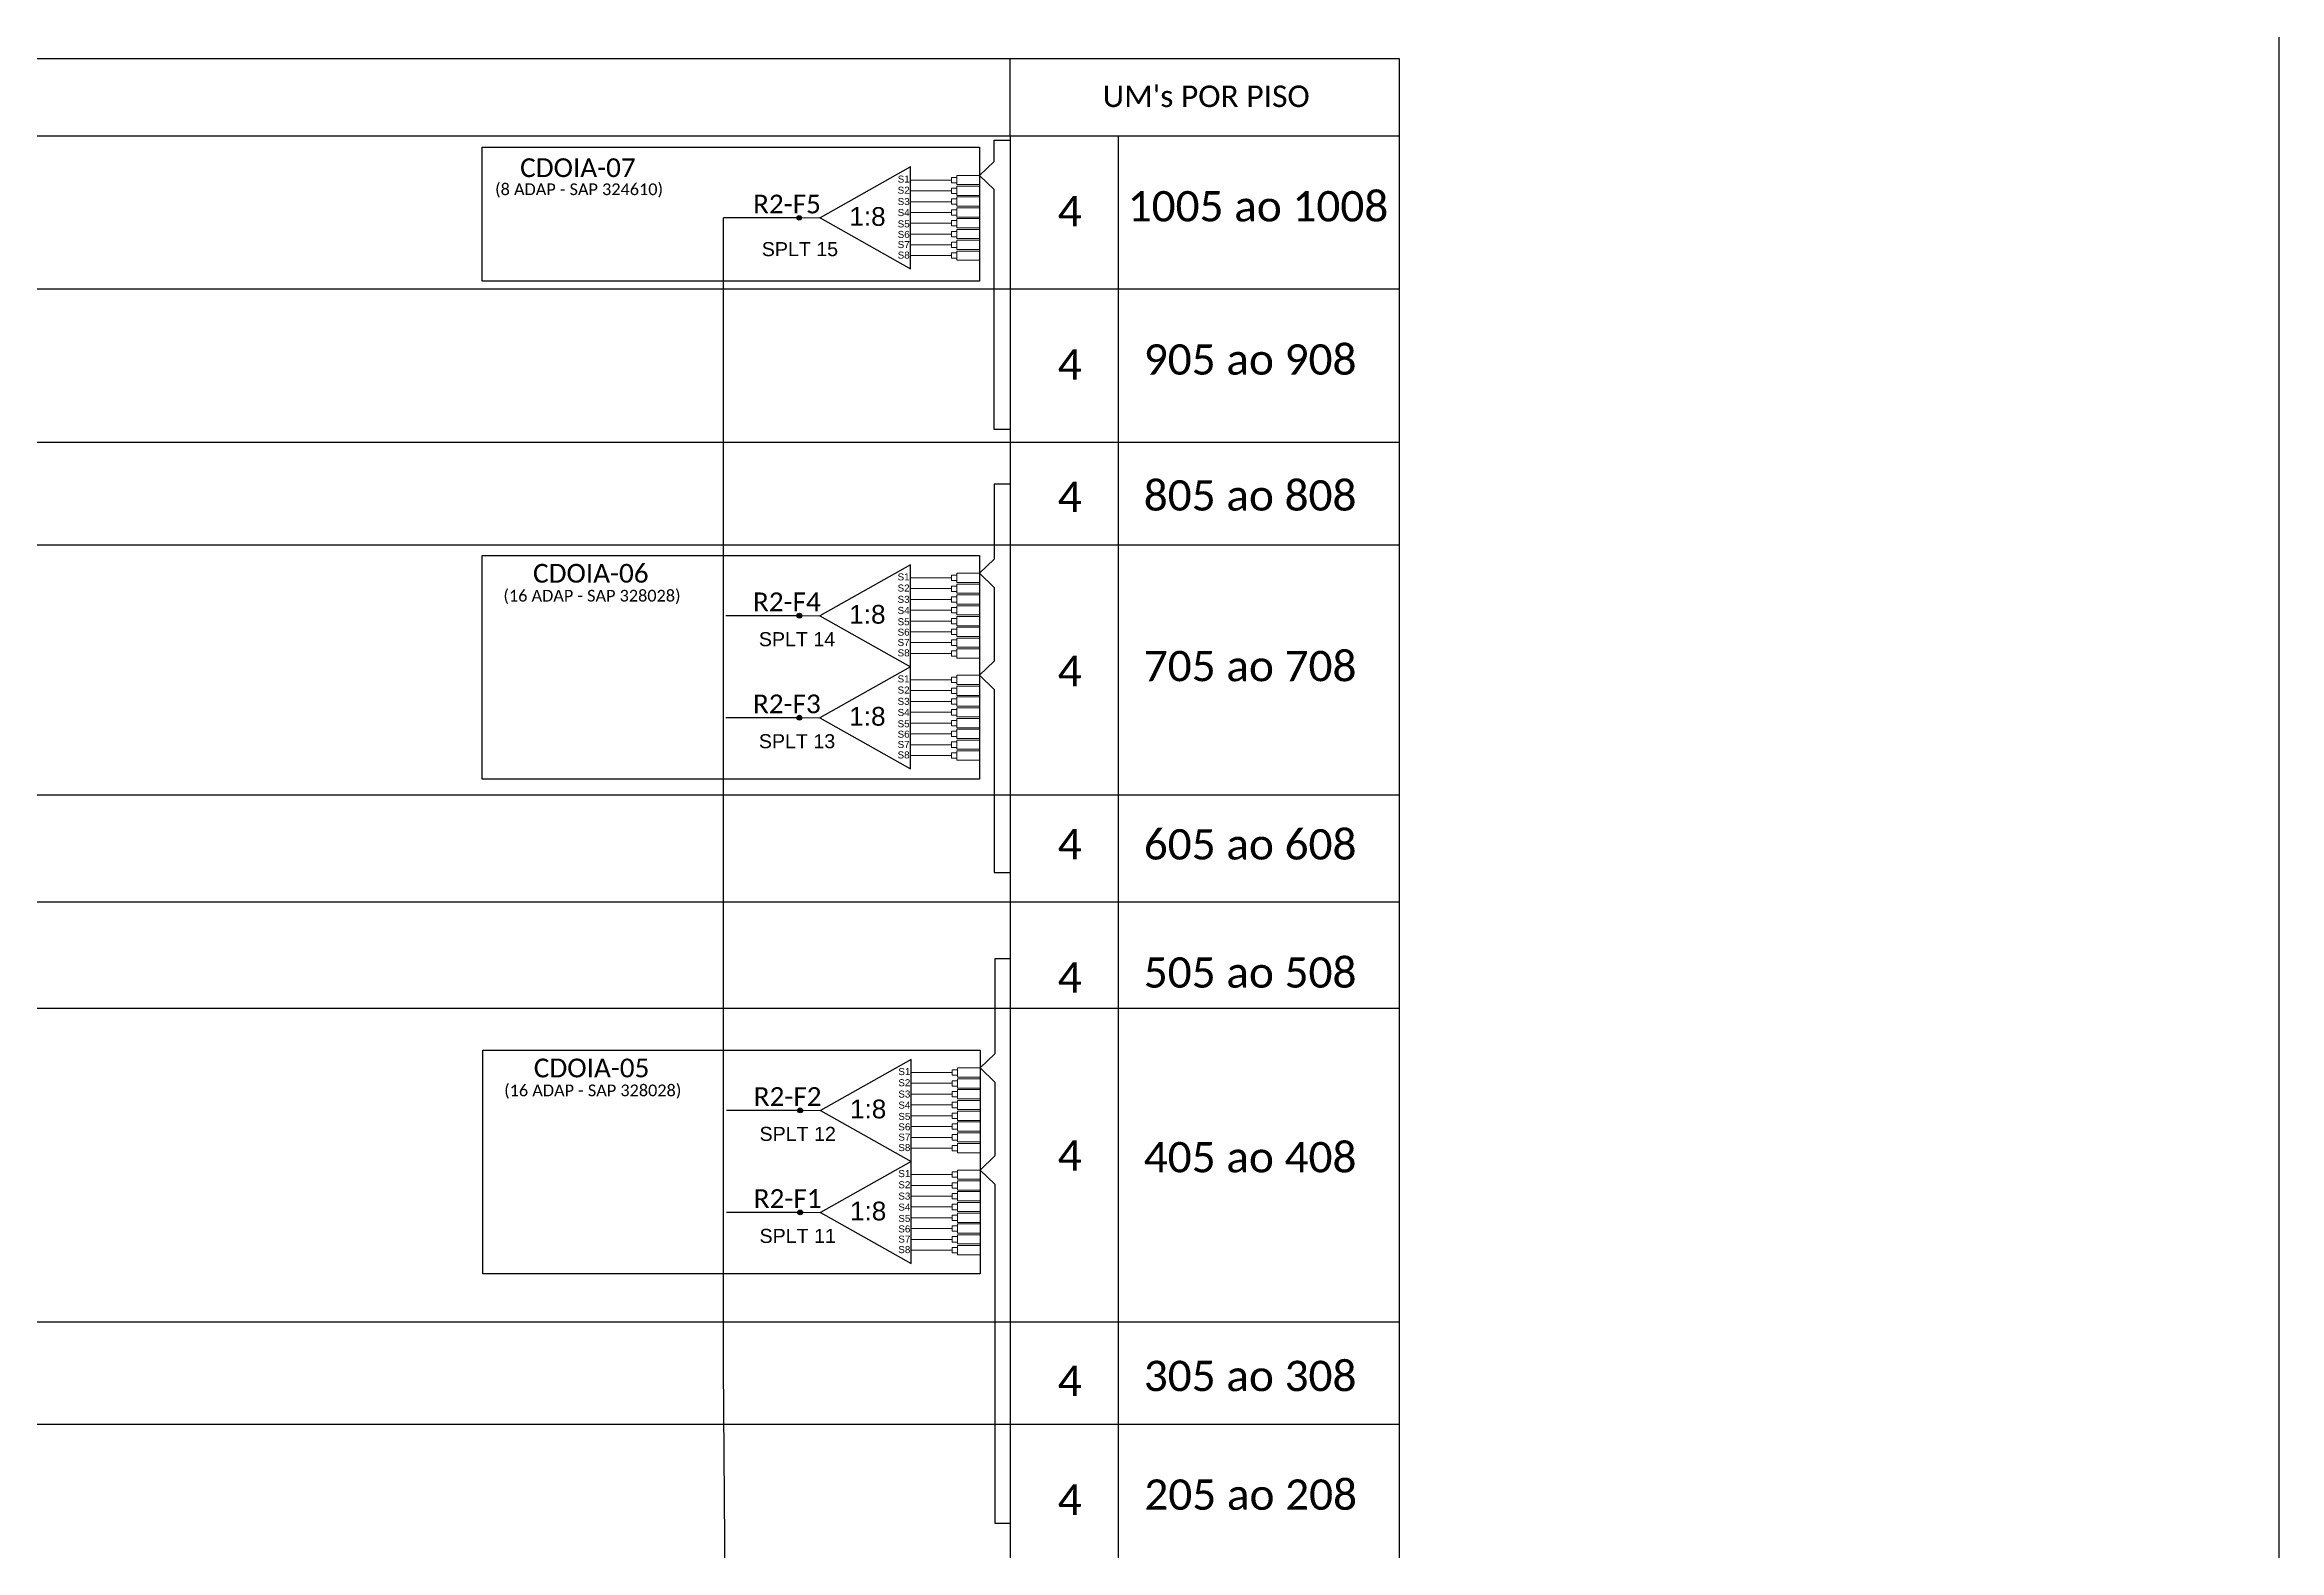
# Model space of a CAD drawing. Header units: metres. Extents: x -1286 to 467, y -500 to 94.
# Drawn here: x 228.3 to 467, y -365 to -204.2 of the extents above; entities that cross this region are included whole.
import ezdxf
from ezdxf.enums import TextEntityAlignment as Align

# ---------------------------------------------------------------- set-up
doc = ezdxf.new("R2010")
doc.units = ezdxf.units.M
doc.styles.add('ARIAL', font='arial.ttf')
doc.styles.add('WMF-Calibri0', font='calibri.ttf')

# ---------------------------------------------------------------- blocks, each defined once
blk = doc.blocks.new('SPLT_1-8_SC-APC')
at = {"color": 1}
blk.add_lwpolyline([(-7.37, -2.1), (-17.04, -7.55), (-7.37, -13), (-7.37, -2.1)], dxfattribs=at)
at = {"color": 3, "lineweight": 0}
for points in [[(-2.99, -3.51), (-7.37, -3.51)], [(-7.37, -4.66), (-2.99, -4.66)], [(-2.41, -3.02), (-2.41, -4)], [(-2.41, -3.02), (0, -3.02)], [(-2.41, -4), (0, -4)], [(-2.41, -4.17), (-2.41, -5.16)], [(-2.41, -4.17), (0, -4.17)], [(-7.37, -5.82), (-2.99, -5.82)], [(-7.37, -6.97), (-2.99, -6.97)], [(-2.41, -5.16), (0, -5.16)], [(-2.41, -5.32), (-2.41, -6.31)], [(-2.41, -5.32), (0, -5.32)], [(-2.41, -6.31), (0, -6.31)], [(-2.41, -6.48), (-2.41, -7.46)], [(-2.41, -6.48), (0, -6.48)], [(-7.37, -8.12), (-2.99, -8.12)], [(-7.37, -9.28), (-2.99, -9.28)], [(-2.41, -7.46), (0, -7.46)], [(-2.41, -7.63), (-2.41, -8.62)], [(-2.41, -7.63), (0, -7.63)], [(-2.41, -8.62), (0, -8.62)], [(-2.41, -8.78), (-2.41, -9.77)], [(-2.41, -8.78), (0, -8.78)], [(-7.37, -10.43), (-2.99, -10.43)], [(-7.37, -11.58), (-2.99, -11.58)], [(-2.41, -9.77), (0, -9.77)], [(-2.41, -9.94), (-2.41, -10.92)], [(-2.41, -9.94), (0, -9.94)], [(-2.41, -10.92), (0, -10.92)], [(-2.41, -11.09), (-2.41, -12.08)], [(-2.41, -11.09), (0, -11.09)], [(-2.41, -12.08), (0, -12.08)]]:
    blk.add_lwpolyline(points, dxfattribs=at)
for points in [[(-2.99, -3.22), (-2.41, -3.22), (-2.41, -3.8), (-2.99, -3.8)], [(-2.99, -4.38), (-2.41, -4.38), (-2.41, -4.95), (-2.99, -4.95)], [(-2.99, -5.53), (-2.41, -5.53), (-2.41, -6.1), (-2.99, -6.1)], [(-2.99, -6.68), (-2.41, -6.68), (-2.41, -7.26), (-2.99, -7.26)], [(-2.99, -7.84), (-2.41, -7.84), (-2.41, -8.41), (-2.99, -8.41)], [(-2.99, -8.99), (-2.41, -8.99), (-2.41, -9.56), (-2.99, -9.56)], [(-2.99, -10.14), (-2.41, -10.14), (-2.41, -10.72), (-2.99, -10.72)], [(-2.99, -11.3), (-2.41, -11.3), (-2.41, -11.87), (-2.99, -11.87)]]:
    blk.add_lwpolyline(points, close=True, dxfattribs=at)
at = {"color": 1, "lineweight": 0}
blk.add_lwpolyline([(-17.04, -7.55), (-19.26, -7.55)], dxfattribs=at)
at = {"color": 1, "style": 'ARIAL'}
for s, height, p in [('S1', 0.75, (-8.74, -3.78)), ('S2', 0.75, (-8.74, -4.97)), ('1:8', 2, (-13.91, -8.4)), ('S3', 0.75, (-8.74, -6.18)), ('S4', 0.75, (-8.74, -7.36)), ('S5', 0.75, (-8.74, -8.57)), ('S6', 0.75, (-8.74, -9.69)), ('S7', 0.75, (-8.74, -10.78)), ('S8', 0.75, (-8.74, -11.9))]:
    blk.add_text(s, height=height, dxfattribs=at).set_placement(p)

msp = doc.modelspace()

# ---------------------------------------------------------------- hatches: boundary and pattern name
h = msp.add_hatch(color=3)
h.dxf.hatch_style = 1
edge = h.paths.add_edge_path()
edge.add_arc((308.9, -222.7), 0.242, 0, 360)
h = msp.add_hatch(color=3)
h.dxf.hatch_style = 1
edge = h.paths.add_edge_path()
edge.add_arc((308.92, -265.2), 0.256, 0, 360)
h = msp.add_hatch(color=3)
h.dxf.hatch_style = 1
edge = h.paths.add_edge_path()
edge.add_arc((308.92, -276.1), 0.256, 0, 360)
h = msp.add_hatch(color=3)
h.dxf.hatch_style = 1
edge = h.paths.add_edge_path()
edge.add_arc((309, -318.05), 0.256, 0, 360)
h = msp.add_hatch(color=3)
h.dxf.hatch_style = 1
edge = h.paths.add_edge_path()
edge.add_arc((309, -328.95), 0.256, 0, 360)

# ---------------------------------------------------------------- linework, layer by layer
msp.add_line((373.02, -473.07), (373.02, -213.92))
at = {"color": 6}
msp.add_line((308.9, -222.7), (300.8, -222.7), dxfattribs=at)
msp.add_lwpolyline([(-373.98, -499.81), (467.02, -499.81), (467.02, 94.19), (-373.98, 94.19)], close=True)
at = {"color": 0}
msp.add_lwpolyline([(373.02, -205.7), (-48.92, -205.7)], dxfattribs=at)
for points in [[(331.43, -213.92), (331.43, -205.7)], [(373.02, -213.92), (373.02, -205.7)], [(-48.92, -213.92), (373.02, -213.92)], [(331.43, -213.92), (331.43, -473.07)], [(343, -473.07), (343, -213.92)], [(-48.92, -230.29), (373.02, -230.29)], [(-48.92, -246.66), (373.02, -246.66)], [(-48.92, -257.64), (373.02, -257.64)], [(-48.92, -284.35), (373.02, -284.35)], [(-48.92, -295.78), (373.02, -295.78)], [(-48.92, -307.14), (373.02, -307.14)], [(-48.92, -340.65), (373.02, -340.65)], [(-48.92, -351.56), (373.02, -351.56)]]:
    msp.add_lwpolyline(points)
at = {"color": 3}
for points in [[(331.38, -245.3), (329.73, -245.3), (329.73, -219.68), (328.16, -218.17), (329.73, -216.66), (329.73, -214.39), (331.38, -214.39)], [(331.38, -251.16), (329.73, -251.16), (329.72, -259.16), (328.15, -260.67), (329.72, -262.18), (329.72, -270.06), (328.15, -271.57), (329.72, -273.08), (329.72, -292.64), (331.37, -292.64)], [(331.46, -301.87), (329.81, -301.87), (329.8, -312.01), (328.23, -313.52), (329.8, -315.03), (329.8, -322.91), (328.23, -324.42), (329.8, -325.93), (329.8, -362.16), (331.45, -362.16)]]:
    msp.add_lwpolyline(points, dxfattribs=at)
at = {"color": 1}
for points in [[(275.03, -215.15), (328.16, -215.15), (328.16, -229.47), (275.03, -229.47)], [(275.02, -258.77), (328.15, -258.77), (328.15, -282.67), (275.02, -282.67)], [(275.1, -311.62), (328.23, -311.62), (328.23, -335.52), (275.1, -335.52)]]:
    msp.add_lwpolyline(points, close=True, dxfattribs=at)
at = {"color": 6}
for points in [[(120.59, -418.59), (120.59, -405.78), (301.28, -405.78), (300.8, -345.48), (300.8, -295.78), (300.8, -222.7)], [(308.89, -265.2), (301.05, -265.2)], [(308.89, -276.1), (301.05, -276.1)], [(308.97, -318.05), (301.13, -318.05)], [(308.97, -328.95), (301.13, -328.95)]]:
    msp.add_lwpolyline(points, dxfattribs=at)
at = {"color": 3}
for centre, radius in [((308.9, -222.7), 0.242), ((308.92, -265.2), 0.256), ((308.92, -276.1), 0.256), ((309, -318.05), 0.256), ((309, -328.95), 0.256)]:
    msp.add_circle(centre, radius, dxfattribs=at)
for p in [(311.13, -222.7), (311.12, -265.2), (311.12, -276.1), (311.19, -318.05), (311.19, -328.95)]:
    msp.add_point(p)

# ---------------------------------------------------------------- block references
for p in [(328.16, -215.15), (328.15, -257.65), (328.15, -268.55), (328.23, -310.5), (328.23, -321.4)]:
    msp.add_blockref('SPLT_1-8_SC-APC', p, dxfattribs=at)

# ---------------------------------------------------------------- texts
at = {"color": 0, "style": 'WMF-Calibri0'}
msp.add_text("UM's POR PISO", height=2.3, dxfattribs=at).set_placement((341.31, -210.86))
at = {"color": 1, "style": 'WMF-Calibri0'}
for s, p in [('CDOIA-07', (279.08, -218.34)), ('CDOIA-06', (280.46, -261.67)), ('CDOIA-05', (280.54, -314.52))]:
    msp.add_text(s, height=2, dxfattribs=at).set_placement(p)
for s, p in [('(8 ADAP - SAP 324610)', (285.38, -220.27)), ('(16 ADAP - SAP 328028)', (286.76, -263.69)), ('(16 ADAP - SAP 328028)', (286.84, -316.54))]:
    msp.add_text(s, height=1.25, dxfattribs=at).set_placement(p, align=Align.CENTER)
at = {"color": 7}
for s, height, style, p in [('1005 ao 1008', 3.24, 'WMF-Calibri0', (343.99, -223.08)), ('905 ao 908', 3.24, 'WMF-Calibri0', (345.71, -239.45)), ('805 ao 808', 3.24, 'WMF-Calibri0', (345.71, -253.97)), ('SPLT 14', 1.5, 'ARIAL', (304.59, -268.46)), ('705 ao 708', 3.24, 'WMF-Calibri0', (345.71, -272.2)), ('SPLT 13', 1.5, 'ARIAL', (304.59, -279.36)), ('605 ao 608', 3.24, 'WMF-Calibri0', (345.71, -291.25)), ('505 ao 508', 3.24, 'WMF-Calibri0', (345.71, -304.94)), ('SPLT 12', 1.5, 'ARIAL', (304.66, -321.31)), ('405 ao 408', 3.24, 'WMF-Calibri0', (345.71, -324.67)), ('SPLT 11', 1.5, 'ARIAL', (304.66, -332.21)), ('305 ao 308', 3.24, 'WMF-Calibri0', (345.71, -348.04)), ('205 ao 208', 3.24, 'WMF-Calibri0', (345.77, -360.72))]:
    msp.add_text(s, height=height, dxfattribs=dict(at, style=style)).set_placement(p)
at = {"color": 6, "style": 'WMF-Calibri0'}
for s, p in [('R2-F5', (303.97, -222.22)), ('R2-F4', (303.96, -264.72)), ('R2-F3', (303.96, -275.62)), ('R2-F2', (304.04, -317.57)), ('R2-F1', (304.04, -328.47))]:
    msp.add_text(s, height=2, dxfattribs=at).set_placement(p)
at = {"color": 7, "style": 'ARIAL', "text_generation_flag": 6}
msp.add_text('SPLT 15', height=1.5, rotation=180, dxfattribs=at).set_placement((304.9, -226.79))
at = {"color": 7, "style": 'WMF-Calibri0', "flags": 4}
for p in [(337.8, -221.99), (337.8, -238.36), (337.8, -252.51), (337.8, -271.11), (337.8, -289.6), (337.8, -303.85), (337.8, -322.86), (337.8, -346.95), (337.8, -359.64)]:
    msp.add_attdef('4', text='XX', height=3.24, dxfattribs=at).set_placement(p, align=Align.MIDDLE_CENTER)

doc.saveas('drawing.dxf')
